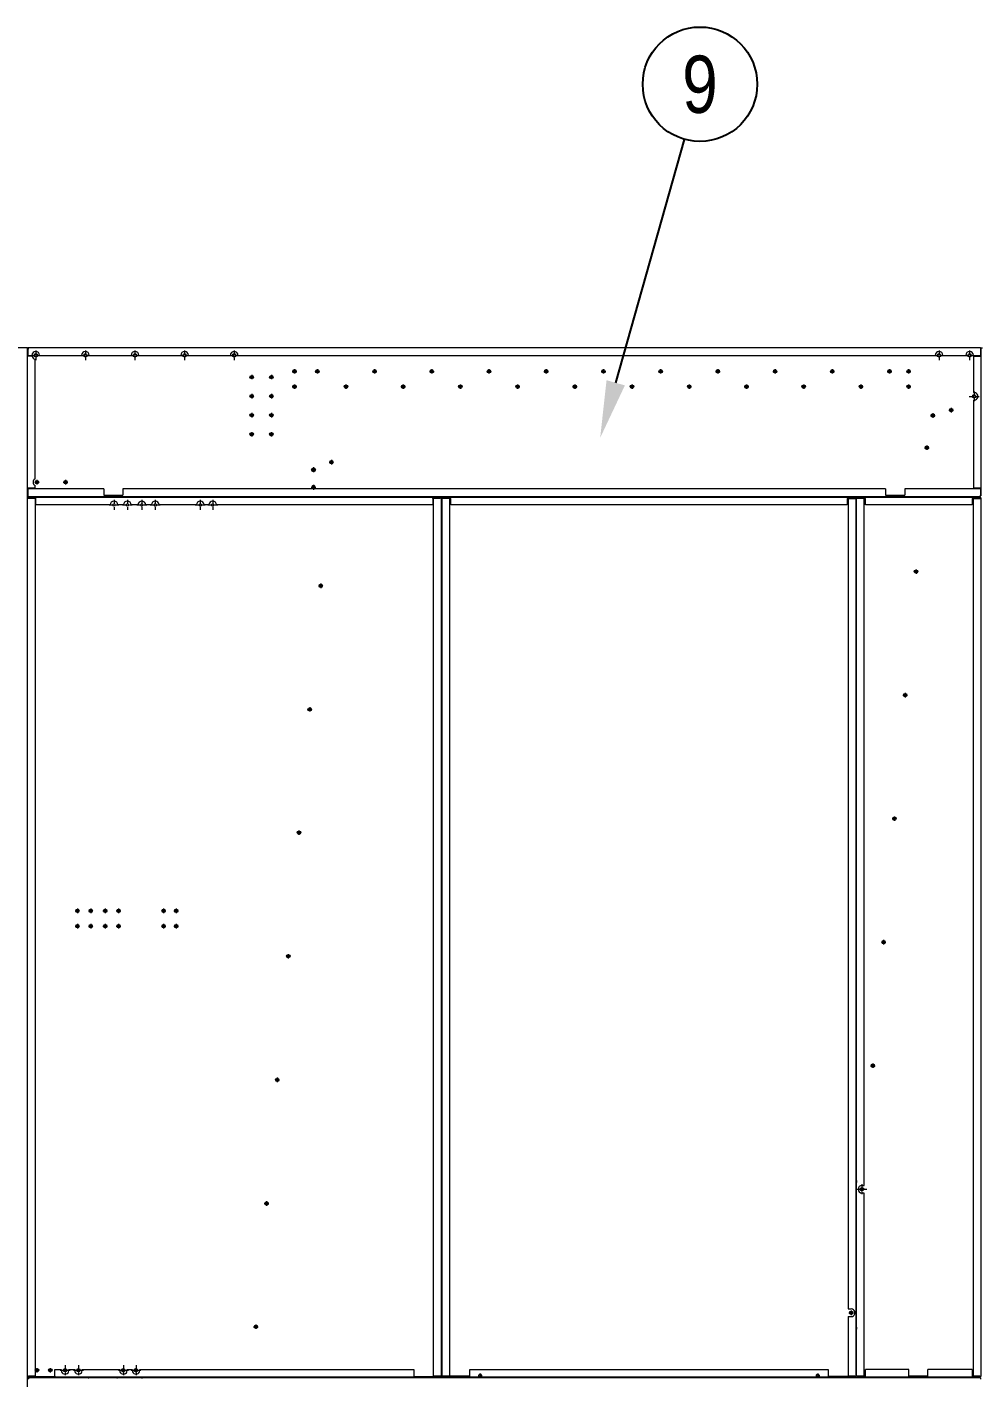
# Model space of a CAD drawing. Header units: millimetres. Extents: x -661384 to 33175, y -139129 to 24362.
# Drawn here: x 14360 to 16861, y 11649 to 15190 of the extents above; entities that cross this region are included whole.
import ezdxf
from ezdxf.enums import TextEntityAlignment as Align

# ---------------------------------------------------------------- set-up
doc = ezdxf.new("R2010")
doc.units = ezdxf.units.MM
doc.linetypes.add('DASHDOT', pattern=[18.5, 12, -3, 0.5, -3])
doc.layers.add('냉각탑_dim', color=1, linetype='Continuous')
doc.layers.add('냉각탑_text', color=3, linetype='Continuous')
doc.styles.get("Standard").update_dxf_attribs({"font": 'arial.ttf'})

# ---------------------------------------------------------------- blocks, each defined once
blk = doc.blocks.new('1')
at = {"color": 0, "lineweight": 20}
for p, q in [((14360.8, 14349.5), (12660.8, 14349.5)), ((14360.8, 11149.5), (14360.8, 14349.5))]:
    blk.add_line(p, q, dxfattribs=at)
at = {"color": 7, "lineweight": 20, "ltscale": 0.0425}
for p, q in [((14360.8, 14347.5), (14362.5, 14347.5)), ((14360.8, 14346.6), (14362.5, 14346.6)), ((16860.8, 14347.5), (16859.1, 14347.5)), ((16860.8, 14346.6), (16859.1, 14346.6)), ((14360.8, 13962.4), (14362.5, 13962.4)), ((14360.8, 13961.5), (14362.5, 13961.5)), ((16860.8, 13962.4), (16859.1, 13962.4)), ((16860.8, 13961.5), (16859.1, 13961.5))]:
    blk.add_line(p, q, dxfattribs=at)
at = {"color": 7, "lineweight": 20, "ltscale": 0.0225}
for p, q in [((14360.8, 14346.6), (14360.8, 14347.5)), ((16860.8, 14346.6), (16860.8, 14347.5)), ((14360.8, 13962.4), (14360.8, 13961.5)), ((14363.6, 13955.9), (14363.6, 13955)), ((15443, 13955.9), (15443, 13955)), ((15447.8, 13955), (15447.8, 13955.9)), ((16532.8, 13955), (16532.8, 13955.9)), ((16534.8, 13955), (16534.8, 13955.9)), ((16860.8, 13962.4), (16860.8, 13961.5)), ((16860.8, 13955), (16860.8, 13955.9)), ((14363.6, 11653.1), (14363.6, 11654)), ((15443, 11653.1), (15443, 11654)), ((15447.8, 11654), (15447.8, 11653.1)), ((16532.8, 11654), (16532.8, 11653.1)), ((16534.8, 11654), (16534.8, 11653.1)), ((16860.8, 11654), (16860.8, 11653.1))]:
    blk.add_line(p, q, dxfattribs=at)
at = {"color": 7, "lineweight": 20, "ltscale": 0.4775}
for p, q in [((14360.8, 14327.5), (14360.8, 14346.6)), ((16860.8, 14346.6), (16860.8, 14327.5)), ((14360.8, 13962.4), (14360.8, 13981.5)), ((16860.8, 13981.5), (16860.8, 13962.4))]:
    blk.add_line(p, q, dxfattribs=at)
at = {"color": 7, "lineweight": 20, "ltscale": 0.014477}
blk.add_line((14362.5, 14348.4), (14362.1, 14348.8), dxfattribs=at)
at = {"color": 7, "lineweight": 20}
for p, q in [((16859.1, 14349.5), (14362.5, 14349.5)), ((14360.8, 13981.5), (14360.8, 14327.5)), ((14380.8, 14005.7), (14380.8, 14319.7)), ((14392.8, 14329.5), (14502.8, 14329.5)), ((14522.8, 14329.5), (14632.8, 14329.5)), ((14652.8, 14329.5), (14762.8, 14329.5)), ((14782.8, 14329.5), (14892.8, 14329.5)), ((14912.8, 14329.5), (16740.8, 14329.5)), ((16760.8, 14329.5), (16820.8, 14329.5)), ((16840.8, 14327.5), (16840.8, 14231.8)), ((16860.8, 14327.5), (16860.8, 13981.5)), ((16840.8, 14212.2), (16840.8, 13981.5)), ((14360.7, 13957.5), (14382.8, 13957.5)), ((14382.8, 13955.9), (14360.7, 13955.9)), ((14360.8, 11654), (14360.8, 13955)), ((14560.8, 13979.5), (14362.5, 13979.5)), ((14362.5, 13959.5), (16859.1, 13959.5)), ((14380.8, 13955), (14380.8, 11654)), ((14382.8, 13957.5), (15423.8, 13957.5)), ((14560.8, 13962.9), (14610.8, 13962.9)), ((16610.8, 13979.5), (14610.8, 13979.5)), ((15423.8, 13957.5), (15445.9, 13957.5)), ((15445.9, 13955.9), (15423.8, 13955.9)), ((15425.8, 11654), (15425.8, 13955)), ((15445.8, 13955), (15445.8, 11654)), ((15447.8, 11654), (15447.8, 13955)), ((15448.9, 13957.5), (16531.7, 13957.5)), ((15470.9, 13954.7), (15448.9, 13954.7)), ((15467.8, 13955), (15467.8, 11654)), ((16509.7, 13954.7), (16531.7, 13954.7)), ((16512.8, 13955), (16512.8, 11830.2)), ((16532.8, 13955), (16532.8, 11654)), ((16534.8, 11654), (16534.8, 13955)), ((16535.9, 13957.5), (16859.7, 13957.5)), ((16557.9, 13954.7), (16535.9, 13954.7)), ((16554.8, 12153.9), (16554.8, 13955)), ((16610.8, 13962.9), (16660.8, 13962.9)), ((16859.1, 13979.5), (16660.8, 13979.5)), ((16837.7, 13954.7), (16859.7, 13954.7)), ((16840.8, 11654), (16840.8, 13955)), ((16860.8, 13955), (16860.8, 11654)), ((14577.8, 13937.5), (14382.8, 13937.5)), ((14803.8, 13937.5), (14705.8, 13937.5)), ((15423.8, 13937.5), (14856.8, 13937.5)), ((16509.7, 13937.5), (15470.9, 13937.5)), ((16837.7, 13937.5), (16557.9, 13937.5)), ((16534.8, 12167), (16532.8, 12144.1)), ((16554.8, 11654), (16554.8, 12133.9)), ((16512.8, 11810.2), (16512.8, 11654)), ((16534.8, 11782.6), (16532.8, 11759.7)), ((14360.7, 11653.1), (14432.7, 11653.1)), ((14432.7, 11651.5), (14360.7, 11651.5)), ((16859.1, 11649.5), (14362.5, 11649.5)), ((15373.9, 11651.5), (14432.7, 11651.5)), ((14504.3, 11671.5), (14602.7, 11671.5)), ((14655.3, 11671.5), (15373.9, 11671.5)), ((15373.9, 11653.1), (15445.9, 11653.1)), ((15445.9, 11651.5), (15373.9, 11651.5)), ((15520.9, 11654.3), (15448.9, 11654.3)), ((16531.7, 11651.5), (15448.9, 11651.5)), ((15520.9, 11671.5), (16459.7, 11671.5)), ((16459.7, 11654.3), (16531.7, 11654.3)), ((16557.9, 11654.3), (16535.9, 11654.3)), ((16859.7, 11651.5), (16535.9, 11651.5)), ((16671.7, 11671.5), (16557.9, 11671.5)), ((16721.7, 11654.3), (16671.7, 11654.3)), ((16837.7, 11671.5), (16721.7, 11671.5)), ((16837.7, 11654.3), (16859.7, 11654.3))]:
    blk.add_line(p, q, dxfattribs=at)
at = {"color": 7, "lineweight": 20, "ltscale": 0.085}
for p, q in [((14362.5, 14349.5), (14362.5, 14346.1)), ((16859.1, 14349.5), (16859.1, 14346.1)), ((14364.2, 14327.5), (14360.8, 14327.5)), ((16857.4, 14327.5), (16860.8, 14327.5)), ((14364.2, 13981.5), (14360.8, 13981.5)), ((14362.5, 13959.5), (14362.5, 13962.9)), ((16857.4, 13981.5), (16860.8, 13981.5)), ((16859.1, 13959.5), (16859.1, 13962.9)), ((14362.5, 11649.5), (14362.5, 11646.1)), ((16859.1, 11649.5), (16859.1, 11646.1))]:
    blk.add_line(p, q, dxfattribs=at)
at = {"color": 7, "lineweight": 20, "ltscale": 0.415}
for p, q in [((14362.5, 14329.5), (14362.5, 14346.1)), ((16859.1, 14346.1), (16859.1, 14329.5)), ((16840.8, 14327.5), (16857.4, 14327.5)), ((14362.5, 13962.9), (14362.5, 13979.5)), ((14380.8, 13981.5), (14364.2, 13981.5)), ((14560.8, 13979.5), (14560.8, 13962.9)), ((14610.8, 13979.5), (14610.8, 13962.9)), ((16610.8, 13979.5), (16610.8, 13962.9)), ((16660.8, 13979.5), (16660.8, 13962.9)), ((16857.4, 13981.5), (16840.8, 13981.5)), ((16859.1, 13979.5), (16859.1, 13962.9))]:
    blk.add_line(p, q, dxfattribs=at)
at = {"color": 7, "linetype": 'DASHDOT', "lineweight": 20}
for p, q in [((14382.8, 14342.5), (14382.8, 14316.5)), ((14512.8, 14342.5), (14512.8, 14316.5)), ((14642.8, 14342.5), (14642.8, 14316.5)), ((14772.8, 14342.5), (14772.8, 14316.5)), ((14902.8, 14342.5), (14902.8, 14316.5)), ((16750.8, 14342.5), (16750.8, 14316.5)), ((16830.8, 14342.5), (16830.8, 14316.5)), ((14369.8, 14329.5), (14395.8, 14329.5)), ((14499.8, 14329.5), (14525.8, 14329.5)), ((14629.8, 14329.5), (14655.8, 14329.5)), ((14759.8, 14329.5), (14785.8, 14329.5)), ((14889.8, 14329.5), (14915.8, 14329.5)), ((16737.8, 14329.5), (16763.8, 14329.5)), ((16817.8, 14329.5), (16843.8, 14329.5)), ((16842.6, 14235), (16842.6, 14209)), ((16829.6, 14222), (16855.6, 14222)), ((14587.8, 13950.5), (14587.8, 13924.5)), ((14622.8, 13950.5), (14622.8, 13924.5)), ((14660.8, 13950.5), (14660.8, 13924.5)), ((14695.8, 13950.5), (14695.8, 13924.5)), ((14813.8, 13950.5), (14813.8, 13924.5)), ((14846.8, 13950.5), (14846.8, 13924.5)), ((14574.8, 13937.5), (14600.8, 13937.5)), ((14609.8, 13937.5), (14635.8, 13937.5)), ((14647.8, 13937.5), (14673.8, 13937.5)), ((14682.8, 13937.5), (14708.8, 13937.5)), ((14800.8, 13937.5), (14826.8, 13937.5)), ((14833.8, 13937.5), (14859.8, 13937.5)), ((16548.8, 12156.9), (16548.8, 12130.9)), ((16535.8, 12143.9), (16561.8, 12143.9)), ((14446.5, 11669.5), (14472.5, 11669.5)), ((14459.5, 11682.5), (14459.5, 11656.5)), ((14481.5, 11669.5), (14507.5, 11669.5)), ((14494.5, 11682.5), (14494.5, 11656.5)), ((14599.5, 11669.5), (14625.5, 11669.5)), ((14612.5, 11682.5), (14612.5, 11656.5)), ((14632.5, 11669.5), (14658.5, 11669.5)), ((14645.5, 11682.5), (14645.5, 11656.5))]:
    blk.add_line(p, q, dxfattribs=at)
at = {"color": 7, "lineweight": 20, "ltscale": 0.132499}
blk.add_line((16859.1, 14349.5), (16864.4, 14349.5), dxfattribs=at)
at = {"color": 7, "lineweight": 20, "ltscale": 0.00769}
for p, q in [((14360.8, 14327.5), (14361.1, 14327.5)), ((16860.8, 14327.5), (16860.5, 14327.5))]:
    blk.add_line(p, q, dxfattribs=at)
at = {"color": 7, "lineweight": 20, "ltscale": 0.2575}
blk.add_line((14362.5, 14329.5), (14372.8, 14329.5), dxfattribs=at)
at = {"color": 7, "lineweight": 20, "ltscale": 0.05}
for p, q in [((14362.8, 14329.5), (14362.8, 14327.5)), ((16858.8, 14327.5), (16858.8, 14329.5)), ((14360.8, 13981.5), (14362.8, 13981.5)), ((14362.8, 13981.5), (14362.8, 13979.5)), ((16860.8, 13981.5), (16858.8, 13981.5)), ((16858.8, 13979.5), (16858.8, 13981.5)), ((14366.2, 11651.5), (14366.2, 11649.5)), ((14519.5, 11651.5), (14519.5, 11649.5)), ((14660.1, 11651.5), (14660.1, 11649.5)), ((14710.2, 11649.5), (14710.2, 11651.5)), ((14799.3, 11649.5), (14799.3, 11651.5))]:
    blk.add_line(p, q, dxfattribs=at)
at = {"color": 7, "lineweight": 20, "ltscale": 0.220051}
blk.add_line((14373, 14327.5), (14364.2, 14327.5), dxfattribs=at)
at = {"color": 7, "lineweight": 20, "ltscale": 0.4575}
blk.add_line((16840.8, 14329.5), (16859.1, 14329.5), dxfattribs=at)
at = {"color": 7, "linetype": 'DASHDOT', "lineweight": 20, "ltscale": 0.2925}
for p, q in [((14942.9, 14272.5), (14954.6, 14272.5)), ((14994.4, 14272.5), (15006.1, 14272.5)), ((15055.1, 14287.5), (15066.8, 14287.5)), ((15115.1, 14287.5), (15126.8, 14287.5)), ((15265.1, 14287.5), (15276.8, 14287.5)), ((15415.1, 14287.5), (15426.8, 14287.5)), ((15565.1, 14287.5), (15576.8, 14287.5)), ((15715.1, 14287.5), (15726.8, 14287.5)), ((15865.1, 14287.5), (15876.8, 14287.5)), ((16015.1, 14287.5), (16026.8, 14287.5)), ((16165.1, 14287.5), (16176.8, 14287.5)), ((16315.1, 14287.5), (16326.8, 14287.5)), ((16465.1, 14287.5), (16476.8, 14287.5)), ((16615.1, 14287.5), (16626.8, 14287.5)), ((15055.1, 14247.5), (15066.8, 14247.5)), ((15190.1, 14247.5), (15201.8, 14247.5)), ((15340.1, 14247.5), (15351.8, 14247.5)), ((15490.1, 14247.5), (15501.8, 14247.5)), ((15640.1, 14247.5), (15651.8, 14247.5)), ((15790.1, 14247.5), (15801.8, 14247.5)), ((15940.1, 14247.5), (15951.8, 14247.5)), ((16090.1, 14247.5), (16101.8, 14247.5)), ((16240.1, 14247.5), (16251.8, 14247.5)), ((16390.1, 14247.5), (16401.8, 14247.5)), ((16540.1, 14247.5), (16551.8, 14247.5)), ((14942.9, 14222.5), (14954.6, 14222.5)), ((14994.4, 14222.5), (15006.1, 14222.5)), ((14942.9, 14172.5), (14954.6, 14172.5)), ((14994.4, 14172.5), (15006.1, 14172.5)), ((14942.9, 14122.5), (14954.6, 14122.5)), ((14994.4, 14122.5), (15006.1, 14122.5)), ((15151.9, 14049.5), (15163.6, 14049.5)), ((15123.9, 13725.5), (15135.6, 13725.5)), ((15094.9, 13401.5), (15106.6, 13401.5)), ((16628, 13115.2), (16639.7, 13115.2)), ((15066.9, 13078.5), (15078.6, 13078.5)), ((14593.9, 12873.5), (14605.6, 12873.5)), ((14711.9, 12873.5), (14723.6, 12873.5)), ((14744.9, 12873.5), (14756.6, 12873.5)), ((14593.9, 12833.5), (14605.6, 12833.5)), ((14711.9, 12833.5), (14723.6, 12833.5)), ((14744.9, 12833.5), (14756.6, 12833.5)), ((16599.6, 12791.5), (16611.3, 12791.5)), ((15038.9, 12754.5), (15050.6, 12754.5)), ((16571.3, 12467.7), (16583, 12467.7)), ((15009.9, 12430.5), (15021.6, 12430.5)), ((14981.9, 12106.5), (14993.6, 12106.5)), ((16520.5, 11826), (16520.5, 11814.3)), ((16514.7, 11820.2), (16526.4, 11820.2)), ((14953.9, 11783.5), (14965.6, 11783.5)), ((14959.8, 11789.4), (14959.8, 11777.7)), ((14385.8, 11675.4), (14385.8, 11663.7)), ((14420.8, 11675.4), (14420.8, 11663.7)), ((14606.1, 11669.5), (14617.8, 11669.5)), ((14612, 11675.4), (14612, 11663.7)), ((14639.1, 11669.5), (14650.8, 11669.5)), ((14645, 11675.4), (14645, 11663.7))]:
    blk.add_line(p, q, dxfattribs=at)
at = {"color": 7, "linetype": 'DASHDOT', "lineweight": 20, "ltscale": 0.292505}
for p, q in [((14948.8, 14278.4), (14948.8, 14266.7)), ((15000.3, 14278.4), (15000.3, 14266.7)), ((14948.8, 14228.4), (14948.8, 14216.7)), ((15000.3, 14228.4), (15000.3, 14216.7)), ((14948.8, 14178.4), (14948.8, 14166.7)), ((15000.3, 14178.4), (15000.3, 14166.7)), ((14948.8, 14128.4), (14948.8, 14116.7)), ((15000.3, 14128.4), (15000.3, 14116.7)), ((15157.8, 14055.4), (15157.8, 14043.7)), ((14385.8, 14002.9), (14385.8, 13991.2)), ((14460.8, 14002.9), (14460.8, 13991.2)), ((15129.8, 13731.4), (15129.8, 13719.7)), ((15100.8, 13407.4), (15100.8, 13395.7))]:
    blk.add_line(p, q, dxfattribs=at)
at = {"color": 7, "linetype": 'DASHDOT', "lineweight": 20, "ltscale": 0.195}
for p, q in [((15056.9, 14287.5), (15064.7, 14287.5)), ((15116.9, 14287.5), (15124.7, 14287.5)), ((15266.9, 14287.5), (15274.7, 14287.5)), ((15416.9, 14287.5), (15424.7, 14287.5)), ((15566.9, 14287.5), (15574.7, 14287.5)), ((15716.9, 14287.5), (15724.7, 14287.5)), ((15866.9, 14287.5), (15874.7, 14287.5)), ((16016.9, 14287.5), (16024.7, 14287.5)), ((16166.9, 14287.5), (16174.7, 14287.5)), ((16316.9, 14287.5), (16324.7, 14287.5)), ((16466.9, 14287.5), (16474.7, 14287.5)), ((16616.9, 14287.5), (16624.7, 14287.5)), ((15056.9, 14247.5), (15064.7, 14247.5)), ((15191.9, 14247.5), (15199.7, 14247.5)), ((15341.9, 14247.5), (15349.7, 14247.5)), ((15491.9, 14247.5), (15499.7, 14247.5)), ((15641.9, 14247.5), (15649.7, 14247.5)), ((15791.9, 14247.5), (15799.7, 14247.5)), ((15941.9, 14247.5), (15949.7, 14247.5)), ((16091.9, 14247.5), (16099.7, 14247.5)), ((16241.9, 14247.5), (16249.7, 14247.5)), ((16391.9, 14247.5), (16399.7, 14247.5)), ((16541.9, 14247.5), (16549.7, 14247.5)), ((15153.9, 14050.4), (15161.7, 14050.4)), ((15125.6, 13726.6), (15133.4, 13726.6)), ((15125.6, 13725.7), (15133.4, 13725.7)), ((15097.2, 13402.9), (15105, 13402.9)), ((15097.2, 13402), (15105, 13402)), ((16629.9, 13116.1), (16637.7, 13116.1)), ((16629.9, 13115.2), (16637.7, 13115.2)), ((14596, 12873.5), (14603.8, 12873.5)), ((14713.5, 12873.5), (14721.3, 12873.5)), ((14595.7, 12833.5), (14603.5, 12833.5)), ((14713.2, 12833.5), (14721, 12833.5)), ((14746.2, 12833.5), (14754, 12833.5)), ((16601.6, 12792.3), (16609.4, 12792.3)), ((16601.6, 12791.5), (16609.4, 12791.5)), ((15040.6, 12755.3), (15048.4, 12755.3)), ((15040.6, 12754.5), (15048.4, 12754.5)), ((16573.3, 12468.6), (16581.1, 12468.6)), ((16573.3, 12467.7), (16581.1, 12467.7)), ((15012.3, 12431.6), (15020.1, 12431.6)), ((15012.3, 12430.7), (15020.1, 12430.7)), ((16544.9, 12144.8), (16552.7, 12144.8)), ((16544.9, 12143.9), (16552.7, 12143.9)), ((14983.9, 12107.8), (14991.7, 12107.8)), ((14983.9, 12106.9), (14991.7, 12106.9)), ((16516.6, 11821), (16524.4, 11821)), ((16520.5, 11824.9), (16520.5, 11817.1)), ((14955.6, 11784), (14963.4, 11784)), ((14955.6, 11783.2), (14963.4, 11783.2)), ((14959.5, 11787.9), (14959.5, 11779.3)), ((14386.2, 11673.4), (14386.2, 11665.6)), ((14421.2, 11673.4), (14421.2, 11665.6)), ((14459.6, 11673.4), (14459.6, 11665.6)), ((14494.6, 11673.4), (14494.6, 11665.6)), ((14612, 11673.4), (14612, 11665.6)), ((14641.3, 11669.5), (14649.1, 11669.5)), ((14645.2, 11673.4), (14645.2, 11665.6))]:
    blk.add_line(p, q, dxfattribs=at)
at = {"color": 7, "linetype": 'DASHDOT', "lineweight": 20, "ltscale": 0.194995}
for p, q in [((15060.8, 14291.4), (15060.8, 14283.6)), ((15120.8, 14291.4), (15120.8, 14283.6)), ((15270.8, 14291.4), (15270.8, 14283.6)), ((15420.8, 14291.4), (15420.8, 14283.6)), ((15570.8, 14291.4), (15570.8, 14283.6)), ((15720.8, 14291.4), (15720.8, 14283.6)), ((15870.8, 14291.4), (15870.8, 14283.6)), ((16020.8, 14291.4), (16020.8, 14283.6)), ((16170.8, 14291.4), (16170.8, 14283.6)), ((16320.8, 14291.4), (16320.8, 14283.6)), ((16470.8, 14291.4), (16470.8, 14283.6)), ((16620.8, 14291.4), (16620.8, 14283.6)), ((16670.8, 14291.4), (16670.8, 14283.6)), ((15060.8, 14251.4), (15060.8, 14243.6)), ((15195.8, 14251.4), (15195.8, 14243.6)), ((15345.8, 14251.4), (15345.8, 14243.6)), ((15495.8, 14251.4), (15495.8, 14243.6)), ((15645.8, 14251.4), (15645.8, 14243.6)), ((15795.8, 14251.4), (15795.8, 14243.6)), ((15945.8, 14251.4), (15945.8, 14243.6)), ((16095.8, 14251.4), (16095.8, 14243.6)), ((16245.8, 14251.4), (16245.8, 14243.6)), ((16395.8, 14251.4), (16395.8, 14243.6)), ((16545.8, 14251.4), (16545.8, 14243.6)), ((16670.8, 14251.4), (16670.8, 14243.6)), ((16718.8, 14090.4), (16718.8, 14082.6)), ((16690.5, 13767.5), (16690.5, 13759.7)), ((15129.5, 13730.5), (15129.5, 13722.7)), ((16633.8, 13119.1), (16633.8, 13111.3))]:
    blk.add_line(p, q, dxfattribs=at)
at = {"color": 7, "linetype": 'DASHDOT', "lineweight": 20, "ltscale": 0.292499}
for p, q in [((15060.9, 14293.4), (15060.9, 14281.7)), ((15120.9, 14293.4), (15120.9, 14281.7)), ((15270.9, 14293.4), (15270.9, 14281.7)), ((15420.9, 14293.4), (15420.9, 14281.7)), ((15570.9, 14293.4), (15570.9, 14281.7)), ((15720.9, 14293.4), (15720.9, 14281.7)), ((15870.9, 14293.4), (15870.9, 14281.7)), ((16020.9, 14293.4), (16020.9, 14281.7)), ((16170.9, 14293.4), (16170.9, 14281.7)), ((16320.9, 14293.4), (16320.9, 14281.7)), ((16470.9, 14293.4), (16470.9, 14281.7)), ((16620.9, 14293.4), (16620.9, 14281.7)), ((16670.9, 14293.4), (16670.9, 14281.7)), ((15060.9, 14253.4), (15060.9, 14241.7)), ((15195.9, 14253.4), (15195.9, 14241.7)), ((15345.9, 14253.4), (15345.9, 14241.7)), ((15495.9, 14253.4), (15495.9, 14241.7)), ((15645.9, 14253.4), (15645.9, 14241.7)), ((15795.9, 14253.4), (15795.9, 14241.7)), ((15945.9, 14253.4), (15945.9, 14241.7)), ((16095.9, 14253.4), (16095.9, 14241.7)), ((16245.9, 14253.4), (16245.9, 14241.7)), ((16395.9, 14253.4), (16395.9, 14241.7)), ((16545.9, 14253.4), (16545.9, 14241.7)), ((16670.9, 14253.4), (16670.9, 14241.7)), ((16734.6, 14177.7), (16734.6, 14166)), ((16782.5, 14191.8), (16782.5, 14180.1)), ((16718.8, 14093.2), (16718.8, 14081.5)), ((14379.9, 13997), (14391.6, 13997)), ((14454.9, 13997), (14466.6, 13997)), ((16690.5, 13768.6), (16690.5, 13756.9)), ((16656.3, 13439), (16668, 13439)), ((16662.1, 13444.8), (16662.1, 13433.1)), ((16633.8, 13121.1), (16633.8, 13109.4)), ((15072.8, 13084.4), (15072.8, 13072.7)), ((14485.9, 12873.5), (14497.6, 12873.5)), ((14491.8, 12879.4), (14491.8, 12867.7)), ((14520.9, 12873.5), (14532.6, 12873.5)), ((14526.8, 12879.4), (14526.8, 12867.7)), ((14558.9, 12873.5), (14570.6, 12873.5)), ((14564.8, 12879.4), (14564.8, 12867.7)), ((14599.8, 12879.4), (14599.8, 12867.7)), ((14717.8, 12879.4), (14717.8, 12867.7)), ((14750.8, 12879.4), (14750.8, 12867.7)), ((14485.9, 12833.5), (14497.6, 12833.5)), ((14491.8, 12839.4), (14491.8, 12827.7)), ((14520.9, 12833.5), (14532.6, 12833.5)), ((14526.8, 12839.4), (14526.8, 12827.7)), ((14558.9, 12833.5), (14570.6, 12833.5)), ((14564.8, 12839.4), (14564.8, 12827.7)), ((14599.8, 12839.4), (14599.8, 12827.7)), ((14717.8, 12839.4), (14717.8, 12827.7)), ((14750.8, 12839.4), (14750.8, 12827.7)), ((15044.8, 12760.4), (15044.8, 12748.7)), ((15015.8, 12436.4), (15015.8, 12424.7)), ((14987.8, 12112.4), (14987.8, 12100.7)), ((14379.9, 11669.5), (14391.6, 11669.5)), ((14414.9, 11669.5), (14426.6, 11669.5))]:
    blk.add_line(p, q, dxfattribs=at)
at = {"color": 7, "linetype": 'DASHDOT', "lineweight": 20, "ltscale": 0.292502}
for p, q in [((16665.1, 14287.5), (16676.8, 14287.5)), ((16665.1, 14247.5), (16676.8, 14247.5)), ((16728.7, 14171.8), (16740.4, 14171.8)), ((16776.7, 14186), (16788.4, 14186)), ((16712.9, 14087.4), (16724.6, 14087.4)), ((16684.6, 13762.8), (16696.3, 13762.8)), ((16605.5, 12797.3), (16605.5, 12785.6)), ((16577.2, 12473.5), (16577.2, 12461.8))]:
    blk.add_line(p, q, dxfattribs=at)
at = {"color": 7, "linetype": 'DASHDOT', "lineweight": 20, "ltscale": 0.195001}
for p, q in [((16666.9, 14287.5), (16674.7, 14287.5)), ((16666.9, 14247.5), (16674.7, 14247.5)), ((16714.9, 14086.5), (16722.7, 14086.5)), ((15157.8, 14054.3), (15157.8, 14046.5)), ((16690.5, 13766.6), (16690.5, 13758.8)), ((15129.5, 13729.6), (15129.5, 13721.8)), ((16658.2, 13439.9), (16666, 13439.9)), ((16658.2, 13439), (16666, 13439)), ((16662.1, 13443.8), (16662.1, 13435.1)), ((15101.1, 13406.8), (15101.1, 13398.1)), ((16633.8, 13120), (16633.8, 13112.2)), ((15068.9, 13079.1), (15076.7, 13079.1)), ((15068.9, 13078.2), (15076.7, 13078.2)), ((15072.8, 13082.1), (15072.8, 13074.3)), ((14487.6, 12873.5), (14495.4, 12873.5)), ((14491.5, 12877.4), (14491.5, 12869.6)), ((14522.6, 12873.5), (14530.4, 12873.5)), ((14526.5, 12877.4), (14526.5, 12869.6)), ((14561, 12873.5), (14568.8, 12873.5)), ((14564.9, 12877.4), (14564.9, 12869.6)), ((14599.9, 12877.4), (14599.9, 12869.6)), ((14717.4, 12877.4), (14717.4, 12869.6)), ((14746.7, 12873.5), (14754.5, 12873.5)), ((14750.6, 12877.4), (14750.6, 12869.6)), ((14487.3, 12833.5), (14495.1, 12833.5)), ((14491.2, 12837.4), (14491.2, 12829.6)), ((14522.3, 12833.5), (14530.1, 12833.5)), ((14526.2, 12837.4), (14526.2, 12829.6)), ((14564.6, 12837.4), (14564.6, 12829.6)), ((14599.6, 12837.4), (14599.6, 12829.6)), ((14717.1, 12837.4), (14717.1, 12829.6)), ((14750.1, 12837.4), (14750.1, 12829.6)), ((16605.5, 12795.4), (16605.5, 12787.6)), ((15044.5, 12758.4), (15044.5, 12750.6)), ((16577.2, 12472.5), (16577.2, 12464.7)), ((15016.2, 12435.5), (15016.2, 12427.7)), ((16548.8, 12148.7), (16548.8, 12140.9)), ((14987.8, 12111.7), (14987.8, 12103.9)), ((14382.3, 11669.5), (14390.1, 11669.5)), ((14417.3, 11669.5), (14425.1, 11669.5)), ((14608.1, 11669.5), (14615.9, 11669.5))]:
    blk.add_line(p, q, dxfattribs=at)
at = {"color": 7, "linetype": 'DASHDOT', "lineweight": 20, "ltscale": 0.325}
for p, q in [((15104.3, 14029.5), (15117.3, 14029.5)), ((15110.8, 14036), (15110.8, 14023)), ((15110.8, 13990), (15110.8, 13977)), ((15104.3, 13983.5), (15117.3, 13983.5))]:
    blk.add_line(p, q, dxfattribs=at)
at = {"color": 7, "lineweight": 20, "ltscale": 6.28196e-05}
blk.add_line((15115.8, 14029.5), (15115.8, 14029.5), dxfattribs=at)
at = {"color": 7, "lineweight": 20, "ltscale": 0.170995}
blk.add_line((14380.8, 13981.5), (14380.8, 13988.4), dxfattribs=at)
at = {"color": 7, "lineweight": 20, "ltscale": 0.04}
for p, q in [((14360.7, 13957.5), (14360.7, 13955.9)), ((14382.8, 13957.5), (14382.8, 13955.9)), ((15445.9, 13957.5), (15445.9, 13955.9)), ((14360.7, 11651.5), (14360.7, 11653.1)), ((14432.7, 11651.5), (14432.7, 11653.1)), ((15445.9, 11651.5), (15445.9, 11653.1))]:
    blk.add_line(p, q, dxfattribs=at)
at = {"color": 7, "lineweight": 20, "ltscale": 0.07}
for p, q in [((14360.8, 13955), (14363.6, 13955)), ((14382.8, 13954.7), (14382.8, 13957.5)), ((15423.8, 13954.7), (15423.8, 13957.5)), ((15445.8, 13955), (15443, 13955)), ((15448.9, 13957.5), (15448.9, 13954.7)), ((16531.7, 13957.5), (16531.7, 13954.7)), ((16535.9, 13957.5), (16535.9, 13954.7)), ((16859.7, 13957.5), (16859.7, 13954.7)), ((14360.8, 11654), (14363.6, 11654)), ((14432.7, 11654.3), (14432.7, 11651.5)), ((15373.9, 11654.3), (15373.9, 11651.5)), ((15445.8, 11654), (15443, 11654)), ((15448.9, 11651.5), (15448.9, 11654.3)), ((16531.7, 11651.5), (16531.7, 11654.3)), ((16535.9, 11651.5), (16535.9, 11654.3)), ((16859.7, 11651.5), (16859.7, 11654.3))]:
    blk.add_line(p, q, dxfattribs=at)
at = {"color": 7, "lineweight": 20, "ltscale": 0.43}
for p, q in [((14363.6, 13955), (14380.8, 13955)), ((14382.8, 13937.5), (14382.8, 13954.7)), ((15423.8, 13954.7), (15423.8, 13937.5)), ((15425.8, 13955), (15443, 13955)), ((15450.6, 13955), (15467.8, 13955)), ((15470.9, 13937.5), (15470.9, 13954.7)), ((16509.7, 13954.7), (16509.7, 13937.5)), ((16512.8, 13955), (16530, 13955)), ((16537.6, 13955), (16554.8, 13955)), ((16557.9, 13937.5), (16557.9, 13954.7)), ((16837.7, 13954.7), (16837.7, 13937.5)), ((16840.8, 13955), (16858, 13955)), ((14380.8, 11654), (14363.6, 11654)), ((14432.7, 11654.3), (14432.7, 11671.5)), ((15373.9, 11671.5), (15373.9, 11654.3)), ((15443, 11654), (15425.8, 11654)), ((15467.8, 11654), (15450.6, 11654)), ((15520.9, 11654.3), (15520.9, 11671.5)), ((16459.7, 11671.5), (16459.7, 11654.3)), ((16530, 11654), (16512.8, 11654)), ((16554.8, 11654), (16537.6, 11654)), ((16557.9, 11654.3), (16557.9, 11671.5)), ((16671.7, 11654.3), (16671.7, 11671.5)), ((16721.7, 11654.3), (16721.7, 11671.5)), ((16837.7, 11671.5), (16837.7, 11654.3)), ((16858, 11654), (16840.8, 11654))]:
    blk.add_line(p, q, dxfattribs=at)
at = {"color": 7, "lineweight": 20, "ltscale": 0.159239}
for p, q in [((14729.3, 13957.5), (14735.4, 13959.5)), ((14735.7, 13957.5), (14741.8, 13959.5))]:
    blk.add_line(p, q, dxfattribs=at)
at = {"color": 7, "lineweight": 20, "ltscale": 0.050163}
for p, q in [((15093.1, 13957.5), (15093.3, 13959.5)), ((15102.2, 13957.5), (15102.3, 13959.5)), ((14906.7, 11649.5), (14906.8, 11651.5)), ((14915.7, 11649.5), (14915.9, 11651.5))]:
    blk.add_line(p, q, dxfattribs=at)
at = {"color": 7, "lineweight": 20, "ltscale": 0.050223}
for p, q in [((15110.4, 13957.5), (15110.6, 13959.5)), ((15119.5, 13957.5), (15119.7, 13959.5)), ((14892.3, 11649.5), (14892.5, 11651.5)), ((14901.4, 11649.5), (14901.5, 11651.5))]:
    blk.add_line(p, q, dxfattribs=at)
at = {"color": 7, "lineweight": 20, "ltscale": 6.28061e-05}
blk.add_line((15115.8, 13983.5), (15115.8, 13983.5), dxfattribs=at)
at = {"color": 7, "lineweight": 20, "ltscale": 0.050191}
for p, q in [((15132.3, 13959.5), (15132.1, 13957.5)), ((15132.2, 13957.5), (15132.3, 13959.5)), ((15166.4, 13957.5), (15166.6, 13959.5)), ((15776, 13957.5), (15776.2, 13959.5)), ((15776.6, 13959.5), (15776.4, 13957.5)), ((16081.2, 13959.5), (16081, 13957.5)), ((16081.4, 13957.5), (16081.6, 13959.5)), ((16691.6, 13959.5), (16691.4, 13957.5)), ((16725.2, 13959.5), (16725.1, 13957.5)), ((14930.3, 11651.5), (14930.2, 11649.5)), ((14930.2, 11649.5), (14930.4, 11651.5)), ((14964.5, 11649.5), (14964.7, 11651.5)), ((15574.1, 11649.5), (15574.3, 11651.5)), ((15574.7, 11651.5), (15574.5, 11649.5)), ((15879.3, 11651.5), (15879.1, 11649.5)), ((15879.5, 11649.5), (15879.7, 11651.5)), ((15879.5, 11649.5), (15879.7, 11651.5)), ((16489.7, 11651.5), (16489.5, 11649.5)), ((16523.3, 11651.5), (16523.1, 11649.5))]:
    blk.add_line(p, q, dxfattribs=at)
at = {"color": 7, "lineweight": 20, "ltscale": 0.006929}
for p, q in [((15423.8, 13957.5), (15423.8, 13957.2)), ((15373.9, 11651.5), (15373.9, 11651.8))]:
    blk.add_line(p, q, dxfattribs=at)
at = {"color": 7, "lineweight": 20, "ltscale": 0.0275}
for p, q in [((15447.8, 13955.9), (15448.9, 13955.9)), ((15447.8, 13955), (15448.9, 13955)), ((16532.8, 13955.9), (16531.7, 13955.9)), ((16532.8, 13955), (16531.7, 13955)), ((16534.8, 13955.9), (16535.9, 13955.9)), ((16534.8, 13955), (16535.9, 13955)), ((16860.8, 13955.9), (16859.7, 13955.9)), ((16860.8, 13955), (16859.7, 13955)), ((15447.8, 11654), (15448.9, 11654)), ((15447.8, 11653.1), (15448.9, 11653.1)), ((16532.8, 11654), (16531.7, 11654)), ((16532.8, 11653.1), (16531.7, 11653.1)), ((16534.8, 11654), (16535.9, 11654)), ((16534.8, 11653.1), (16535.9, 11653.1)), ((16860.8, 11654), (16859.7, 11654)), ((16860.8, 11653.1), (16859.7, 11653.1))]:
    blk.add_line(p, q, dxfattribs=at)
at = {"color": 7, "lineweight": 20, "ltscale": 0.375}
for p, q in [((14612.8, 13937.5), (14597.8, 13937.5)), ((14685.8, 13937.5), (14670.8, 13937.5))]:
    blk.add_line(p, q, dxfattribs=at)
at = {"color": 7, "lineweight": 20, "ltscale": 0.45}
blk.add_line((14650.8, 13937.5), (14632.8, 13937.5), dxfattribs=at)
at = {"color": 7, "lineweight": 20, "ltscale": 0.325}
blk.add_line((14836.8, 13937.5), (14823.8, 13937.5), dxfattribs=at)
at = {"color": 7, "linetype": 'DASHDOT', "lineweight": 20, "ltscale": 0.194998}
for p, q in [((16686.6, 13763.6), (16694.4, 13763.6)), ((16686.6, 13762.7), (16694.4, 13762.7)), ((15072.8, 13083), (15072.8, 13075.2)), ((14560.7, 12833.5), (14568.5, 12833.5)), ((16605.5, 12796.2), (16605.5, 12788.4)), ((15044.5, 12759.2), (15044.5, 12751.4)), ((16577.2, 12471.6), (16577.2, 12463.8)), ((15016.2, 12434.6), (15016.2, 12426.8)), ((16548.8, 12147.8), (16548.8, 12140)), ((14987.8, 12110.8), (14987.8, 12103)), ((14455.7, 11669.5), (14463.5, 11669.5)), ((14490.7, 11669.5), (14498.5, 11669.5))]:
    blk.add_line(p, q, dxfattribs=at)
at = {"color": 7, "lineweight": 20, "ltscale": 0.14875}
for p, q in [((16548.8, 12153.9), (16554.8, 12153.9)), ((16554.8, 12133.9), (16548.8, 12133.9))]:
    blk.add_line(p, q, dxfattribs=at)
at = {"color": 7, "lineweight": 20, "ltscale": 0.193018}
for p, q in [((16512.8, 11830.2), (16520.5, 11830.2)), ((16512.8, 11810.2), (16520.5, 11810.2))]:
    blk.add_line(p, q, dxfattribs=at)
at = {"color": 7, "lineweight": 20, "ltscale": 0.01744}
blk.add_line((14362.7, 11654), (14362.7, 11653.3), dxfattribs=at)
at = {"color": 7, "lineweight": 20, "ltscale": 0.425051}
blk.add_line((14432.7, 11671.5), (14449.7, 11671.5), dxfattribs=at)
at = {"color": 7, "lineweight": 20, "ltscale": 0.385102}
blk.add_line((14469.3, 11671.5), (14484.7, 11671.5), dxfattribs=at)
at = {"color": 7, "lineweight": 20, "ltscale": 0.04985}
blk.add_line((14597, 11651.5), (14597, 11649.5), dxfattribs=at)
at = {"color": 7, "lineweight": 20, "ltscale": 0.335102}
blk.add_line((14622.3, 11671.5), (14635.7, 11671.5), dxfattribs=at)
at = {"color": 7, "linetype": 'DASHDOT', "lineweight": 20, "ltscale": 0.26}
blk.add_line((15542.6, 11655.5), (15553, 11655.5), dxfattribs=at)
at = {"color": 7, "linetype": 'DASHDOT', "lineweight": 20, "ltscale": 0.260001}
for p, q in [((15547.8, 11660.7), (15547.8, 11650.3)), ((16427.6, 11655.5), (16438, 11655.5)), ((16432.8, 11660.7), (16432.8, 11650.3))]:
    blk.add_line(p, q, dxfattribs=at)
at = {"color": 7, "lineweight": 20}
for centre, radius in [((14382.8, 14329.5), 4.5), ((14382.8, 14329.5), 3), ((14512.8, 14329.5), 4.5), ((14512.8, 14329.5), 3), ((14642.8, 14329.5), 4.5), ((14642.8, 14329.5), 3), ((14772.8, 14329.5), 4.5), ((14772.8, 14329.5), 3), ((14902.8, 14329.5), 4.5), ((14902.8, 14329.5), 3), ((16750.8, 14329.5), 4.5), ((16750.8, 14329.5), 3), ((16830.8, 14329.5), 4.5), ((16830.8, 14329.5), 3), ((14948.8, 14272.5), 4.5), ((14948.8, 14272.5), 3), ((15000.3, 14272.5), 4.5), ((15000.3, 14272.5), 3), ((15060.9, 14287.5), 4.5), ((15060.8, 14287.5), 3), ((15120.9, 14287.5), 4.5), ((15120.8, 14287.5), 3), ((15270.9, 14287.5), 4.5), ((15270.8, 14287.5), 3), ((15420.9, 14287.5), 4.5), ((15420.8, 14287.5), 3), ((15570.9, 14287.5), 4.5), ((15570.8, 14287.5), 3), ((15720.9, 14287.5), 4.5), ((15720.8, 14287.5), 3), ((15870.9, 14287.5), 4.5), ((15870.8, 14287.5), 3), ((16020.9, 14287.5), 4.5), ((16020.8, 14287.5), 3), ((16170.9, 14287.5), 4.5), ((16170.8, 14287.5), 3), ((16320.9, 14287.5), 4.5), ((16320.8, 14287.5), 3), ((16470.9, 14287.5), 4.5), ((16470.8, 14287.5), 3), ((16620.9, 14287.5), 4.5), ((16620.8, 14287.5), 3), ((16670.9, 14287.5), 4.5), ((16670.8, 14287.5), 3), ((15060.9, 14247.5), 4.5), ((15060.8, 14247.5), 3), ((15195.9, 14247.5), 4.5), ((15195.8, 14247.5), 3), ((15345.9, 14247.5), 4.5), ((15345.8, 14247.5), 3), ((15495.9, 14247.5), 4.5), ((15495.8, 14247.5), 3), ((15645.9, 14247.5), 4.5), ((15645.8, 14247.5), 3), ((15795.9, 14247.5), 4.5), ((15795.8, 14247.5), 3), ((15945.9, 14247.5), 4.5), ((15945.8, 14247.5), 3), ((16095.9, 14247.5), 4.5), ((16095.8, 14247.5), 3), ((16245.9, 14247.5), 4.5), ((16245.8, 14247.5), 3), ((16395.9, 14247.5), 4.5), ((16395.8, 14247.5), 3), ((16545.9, 14247.5), 4.5), ((16545.8, 14247.5), 3), ((16670.9, 14247.5), 4.5), ((16670.8, 14247.5), 3), ((14948.8, 14222.5), 4.5), ((14948.8, 14222.5), 3), ((15000.3, 14222.5), 4.5), ((15000.3, 14222.5), 3), ((16842.6, 14222), 4.5), ((16842.6, 14222), 3), ((14948.8, 14172.5), 4.5), ((14948.8, 14172.5), 3), ((15000.3, 14172.5), 4.5), ((15000.3, 14172.5), 3), ((16734.6, 14171.8), 4.5), ((16734.6, 14171.8), 3), ((16782.5, 14186), 4.5), ((16782.5, 14186), 3), ((14948.8, 14122.5), 4.5), ((14948.8, 14122.5), 3), ((15000.3, 14122.5), 4.5), ((15000.3, 14122.5), 3), ((16718.8, 14087.4), 4.5), ((16718.8, 14086.5), 3), ((15110.8, 14029.5), 5), ((15110.8, 14029.5), 3.5), ((15157.8, 14049.5), 4.5), ((15157.8, 14049.5), 3), ((14385.8, 13997), 4.5), ((14385.8, 13997), 3), ((14460.8, 13997), 4.5), ((14460.8, 13997), 3), ((15110.8, 13983.5), 3.5), ((14587.8, 13937.5), 3), ((14622.8, 13937.5), 3), ((14660.8, 13937.5), 3), ((14695.8, 13937.5), 3), ((14813.8, 13937.5), 3), ((14846.8, 13937.5), 3), ((16690.5, 13762.8), 4.5), ((16690.5, 13762.7), 3), ((15129.8, 13725.5), 4.5), ((15129.5, 13725.7), 3), ((16662.1, 13439), 4.5), ((16662.1, 13439), 3), ((15100.8, 13401.5), 4.5), ((15101.1, 13402), 3), ((16633.8, 13115.2), 4.5), ((16633.8, 13115.2), 3), ((15072.8, 13078.5), 4.5), ((15072.8, 13078.2), 3), ((14491.8, 12873.5), 4.5), ((14491.5, 12873.5), 3), ((14526.8, 12873.5), 4.5), ((14526.5, 12873.5), 3), ((14564.8, 12873.5), 4.5), ((14564.9, 12873.5), 3), ((14599.8, 12873.5), 4.5), ((14599.9, 12873.5), 3), ((14717.8, 12873.5), 4.5), ((14717.4, 12873.5), 3), ((14750.8, 12873.5), 4.5), ((14750.6, 12873.5), 3), ((14491.8, 12833.5), 4.5), ((14491.2, 12833.5), 3), ((14526.8, 12833.5), 4.5), ((14526.2, 12833.5), 3), ((14564.8, 12833.5), 4.5), ((14564.6, 12833.5), 3), ((14599.8, 12833.5), 4.5), ((14599.6, 12833.5), 3), ((14717.8, 12833.5), 4.5), ((14717.1, 12833.5), 3), ((14750.8, 12833.5), 4.5), ((14750.1, 12833.5), 3), ((16605.5, 12791.5), 4.5), ((16605.5, 12791.5), 3), ((15044.8, 12754.5), 4.5), ((15044.5, 12754.5), 3), ((16577.2, 12467.7), 4.5), ((16577.2, 12467.7), 3), ((15015.8, 12430.5), 4.5), ((15016.2, 12430.7), 3), ((16548.8, 12143.9), 4.5), ((16548.8, 12143.9), 3), ((14987.8, 12106.5), 4.5), ((14987.8, 12106.9), 3), ((16520.5, 11820.2), 4.5), ((16520.5, 11820.2), 3), ((14959.8, 11783.5), 4.5), ((14959.5, 11783.2), 3), ((14385.8, 11669.5), 4.5), ((14386.2, 11669.5), 3), ((14420.8, 11669.5), 4.5), ((14421.2, 11669.5), 3), ((14459.5, 11669.5), 4.5), ((14459.6, 11669.5), 3), ((14494.5, 11669.5), 4.5), ((14494.6, 11669.5), 3), ((14612, 11669.5), 4.5), ((14612, 11669.5), 3), ((14645, 11669.5), 4.5), ((14645.2, 11669.5), 3)]:
    blk.add_circle(centre, radius, dxfattribs=at)
for centre, radius, start, end in [((14364.2, 14346.1), 3.4, 179.7605, 180), ((14364.2, 14346.1), 3.4, 120, 155.6842), ((14364.2, 14312.9), 3.4, 180, 180.2356), ((14382.8, 14329.5), 10, 0, 180), ((14382.8, 14329.5), 10, 191.5372, 258.463), ((14512.8, 14329.5), 10, 0, 180), ((14642.8, 14329.5), 10, 0, 180), ((14772.8, 14329.5), 10, 0, 180), ((14902.8, 14329.5), 10, 0, 180), ((16750.8, 14329.5), 10, 0, 180), ((16830.8, 14329.5), 10, 0, 180), ((16842.6, 14222), 10, 259.808, 100.192), ((16718.8, 14087.4), 3, 188.3602, 351.6398), ((14364.2, 14031.1), 3.4, 179.7581, 180), ((15157.8, 14050.4), 3, 188.3602, 351.6398), ((14385.8, 13997), 10, 120, 240), ((15110.8, 13983.5), 5, 306.8703, 233.1297), ((14364.2, 13962.9), 3.4, 180, 180.2457), ((14364.2, 13962.9), 3.4, 204.3156, 240), ((14364.2, 13962.9), 3.4, 269.7512, 270), ((14482.4, 13962.9), 3.4, 270, 270.2488), ((14587.8, 13937.5), 10, 0, 180), ((14622.8, 13937.5), 10, 0, 180), ((14660.8, 13937.5), 10, 0, 180), ((14661.2, 13937.5), 3, 93.8112, 266.188), ((14695.8, 13937.5), 10, 0, 180), ((14696.2, 13937.5), 3, 93.8112, 266.188), ((14813.8, 13937.5), 10, 0, 180), ((14813.7, 13937.5), 3, 271.1327, 88.8698), ((14846.8, 13937.5), 10, 0, 180), ((14846.7, 13937.5), 3, 271.1327, 88.8698), ((16690.5, 13763.6), 3, 188.3602, 351.6398), ((15129.5, 13726.6), 3, 188.3602, 351.6398), ((16662.1, 13439.9), 3, 188.3602, 351.6398), ((15101.1, 13402.9), 3, 188.3602, 351.6398), ((16633.8, 13116.1), 3, 188.3602, 351.6398), ((15072.8, 13079.1), 3, 188.3602, 351.6398), ((16605.5, 12792.3), 3, 188.3602, 351.6398), ((15044.5, 12755.3), 3, 188.3602, 351.6398), ((16577.2, 12468.6), 3, 188.3602, 351.6398), ((15016.2, 12431.6), 3, 188.3602, 351.6398), ((16548.8, 12143.9), 10, 90, 270), ((16548.8, 12144.8), 3, 188.3602, 351.6398), ((14987.8, 12107.8), 3, 188.3602, 351.6398), ((16520.5, 11820.2), 10, 18.5715, 90), ((16520.5, 11821), 3, 188.3602, 351.6398), ((16520.5, 11820.2), 10, 270, 341.4285), ((16507.4, 11820.2), 22.8, 351.9761, 8.0239), ((16520.5, 11820.2), 10, 341.4285, 18.5713), ((14959.5, 11784), 3, 188.3602, 351.6398), ((14366.2, 11653), 3.5, 175, 178.3622), ((14366.2, 11653), 3.5, 205.3763, 269.7545), ((14459.5, 11669.5), 10, 168.463, 11.537), ((14494.5, 11669.5), 10, 168.463, 11.537), ((14519.7, 11653), 3.5, 270.2455, 334.6237), ((14597, 11653), 3.5, 205.3763, 269.7545), ((14612.5, 11669.5), 10, 168.463, 11.537), ((14645.5, 11669.5), 10, 168.463, 11.537), ((14660.2, 11653), 3.5, 270.2455, 334.6237), ((14754.8, 11660.5), 47.5, 190.9104, 193.3757), ((14754.8, 11660.5), 47.5, 346.627, 349.0896), ((15547.8, 11655.5), 4, 342.5424, 197.4576), ((16432.8, 11655.5), 4, 342.5424, 197.4576)]:
    blk.add_arc(centre, radius, start, end, dxfattribs=at)
for points, knots in [([(15547.8, 11652.3), (15547.2, 11652.3), (15546.6, 11652.4), (15546, 11652.4), (15545.3, 11652.6), (15544.7, 11653.1), (15544.6, 11653.2), (15544.4, 11653.5), (15544.2, 11653.8), (15544.1, 11653.9), (15544, 11654.1), (15544, 11654.3)], [0, 0, 0, 0, 0, 0, 5.743552, 5.743552, 5.743552, 7.655626, 7.655626, 7.655626, 9.572404, 9.572404, 9.572404, 9.572404, 9.572404, 9.572404]), ([(15547.8, 11653.5), (15547.4, 11653.5), (15547, 11653.5), (15546.6, 11653.5), (15545.9, 11653.5), (15545.2, 11653.6), (15544.9, 11653.7), (15544.5, 11653.9), (15544.2, 11654.1), (15544.1, 11654.2), (15544, 11654.2), (15544, 11654.3)], [0, 0, 0, 0, 0, 0, 3.885005, 3.885005, 3.885005, 7.625301, 7.625301, 7.625301, 9.358922, 9.358922, 9.358922, 9.358922, 9.358922, 9.358922]), ([(15547.8, 11652.3), (15548.4, 11652.3), (15548.9, 11652.4), (15549.5, 11652.4), (15550.3, 11652.6), (15550.8, 11653.1), (15551, 11653.2), (15551.2, 11653.5), (15551.4, 11653.8), (15551.5, 11653.9), (15551.5, 11654.1), (15551.6, 11654.3)], [0, 0, 0, 0, 0, 0, 5.743552, 5.743552, 5.743552, 7.655626, 7.655626, 7.655626, 9.572404, 9.572404, 9.572404, 9.572404, 9.572404, 9.572404]), ([(15547.8, 11653.5), (15548.2, 11653.5), (15548.6, 11653.5), (15549, 11653.5), (15549.7, 11653.5), (15550.4, 11653.6), (15550.7, 11653.7), (15551.1, 11653.9), (15551.4, 11654.1), (15551.5, 11654.2), (15551.5, 11654.2), (15551.6, 11654.3)], [0, 0, 0, 0, 0, 0, 3.885005, 3.885005, 3.885005, 7.625301, 7.625301, 7.625301, 9.358922, 9.358922, 9.358922, 9.358922, 9.358922, 9.358922]), ([(16432.8, 11652.3), (16432.2, 11652.3), (16431.6, 11652.4), (16431, 11652.4), (16430.3, 11652.6), (16429.7, 11653.1), (16429.6, 11653.2), (16429.4, 11653.5), (16429.2, 11653.8), (16429.1, 11653.9), (16429, 11654.1), (16429, 11654.3)], [0, 0, 0, 0, 0, 0, 5.743552, 5.743552, 5.743552, 7.655626, 7.655626, 7.655626, 9.572404, 9.572404, 9.572404, 9.572404, 9.572404, 9.572404]), ([(16432.8, 11653.5), (16432.4, 11653.5), (16432, 11653.5), (16431.6, 11653.5), (16430.9, 11653.5), (16430.2, 11653.6), (16429.9, 11653.7), (16429.5, 11653.9), (16429.2, 11654.1), (16429.1, 11654.2), (16429, 11654.2), (16429, 11654.3)], [0, 0, 0, 0, 0, 0, 3.885005, 3.885005, 3.885005, 7.625301, 7.625301, 7.625301, 9.358922, 9.358922, 9.358922, 9.358922, 9.358922, 9.358922]), ([(16432.8, 11652.3), (16433.4, 11652.3), (16433.9, 11652.4), (16434.5, 11652.4), (16435.3, 11652.6), (16435.8, 11653.1), (16436, 11653.2), (16436.2, 11653.5), (16436.4, 11653.8), (16436.5, 11653.9), (16436.5, 11654.1), (16436.6, 11654.3)], [0, 0, 0, 0, 0, 0, 5.743552, 5.743552, 5.743552, 7.655626, 7.655626, 7.655626, 9.572404, 9.572404, 9.572404, 9.572404, 9.572404, 9.572404]), ([(16432.8, 11653.5), (16433.2, 11653.5), (16433.6, 11653.5), (16434, 11653.5), (16434.7, 11653.5), (16435.4, 11653.6), (16435.7, 11653.7), (16436.1, 11653.9), (16436.4, 11654.1), (16436.5, 11654.2), (16436.5, 11654.2), (16436.6, 11654.3)], [0, 0, 0, 0, 0, 0, 3.885005, 3.885005, 3.885005, 7.625301, 7.625301, 7.625301, 9.358922, 9.358922, 9.358922, 9.358922, 9.358922, 9.358922])]:
    blk.add_open_spline(points, degree=5, knots=knots, dxfattribs=at)
at = {"layer": '냉각탑_dim', "lineweight": -3}
blk.add_solid([(15927.2, 14250.7), (15862.4, 14113.2), (15879.1, 14264.3)], dxfattribs=at)

msp = doc.modelspace()

# ---------------------------------------------------------------- linework, layer by layer
at = {"layer": '냉각탑_dim', "linetype": 'ByBlock', "lineweight": -3}
msp.add_lwpolyline([(15903.2, 14257.5), (16083.2, 14895.6)], dxfattribs=at)
msp.add_circle((16124, 15040), 150, dxfattribs=at)

# ---------------------------------------------------------------- block references
msp.add_blockref('1', (0, 0))

# ---------------------------------------------------------------- texts
at = {"layer": '냉각탑_text', "width": 0.8}
msp.add_text('9', height=150, dxfattribs=at).set_placement((16124, 15040), align=Align.MIDDLE_CENTER)

doc.saveas('drawing.dxf')
